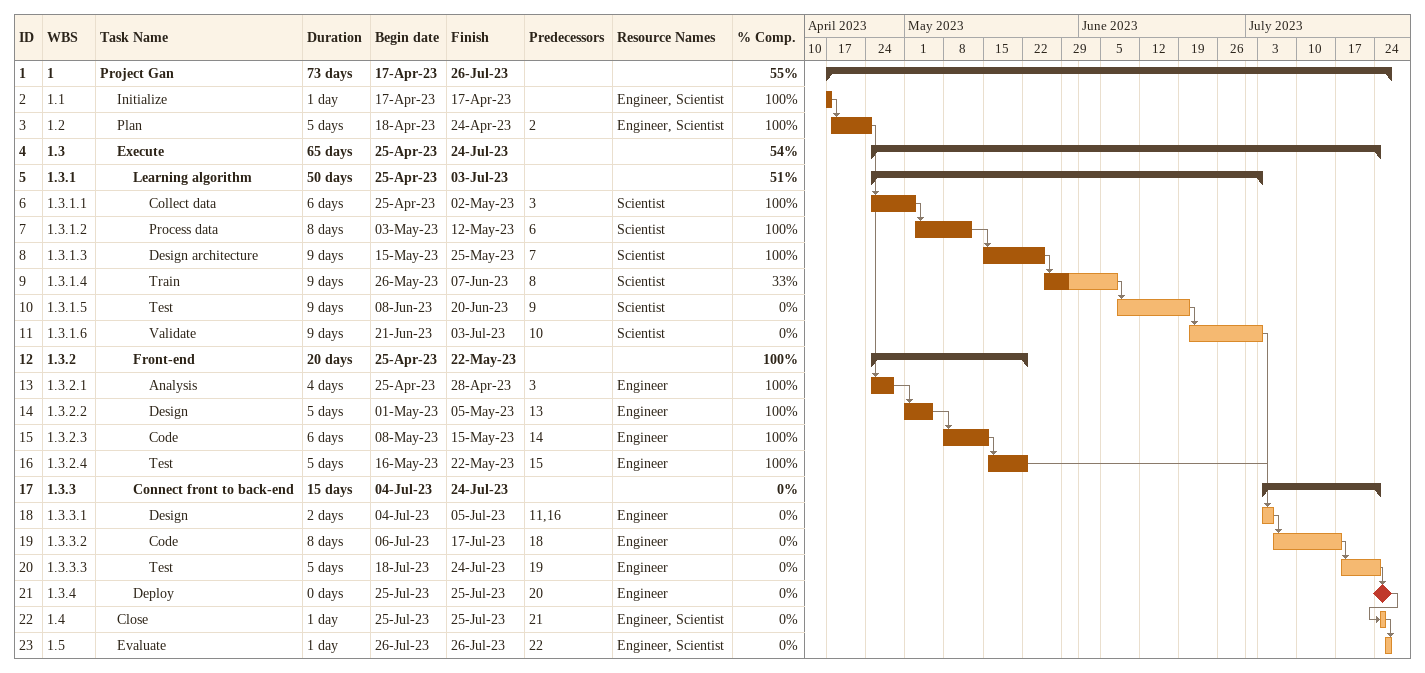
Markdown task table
| ID | WBS | Task | Duration | Start | Finish | Predecessors | Resources | % complete |
|---|---|---|---|---|---|---|---|---|
| 1 | 1 | **Project Gan** | 73d | 2023-04-17 | 2023-07-26 |  |  | 55 |
| 2 | 1.1 | Initialize | 1d | 2023-04-17 | 2023-04-17 |  | Engineer, Scientist | 100 |
| 3 | 1.2 | Plan | 5d | 2023-04-18 | 2023-04-24 | 2 | Engineer, Scientist | 100 |
| 4 | 1.3 | **Execute** | 65d | 2023-04-25 | 2023-07-24 |  |  | 54 |
| 5 | 1.3.1 | **Learning algorithm** | 50d | 2023-04-25 | 2023-07-03 |  |  | 51 |
| 6 | 1.3.1.1 | Collect data | 6d | 2023-04-25 | 2023-05-02 | 3 | Scientist | 100 |
| 7 | 1.3.1.2 | Process data | 8d | 2023-05-03 | 2023-05-12 | 6 | Scientist | 100 |
| 8 | 1.3.1.3 | Design architecture | 9d | 2023-05-15 | 2023-05-25 | 7 | Scientist | 100 |
| 9 | 1.3.1.4 | Train | 9d | 2023-05-26 | 2023-06-07 | 8 | Scientist | 33 |
| 10 | 1.3.1.5 | Test | 9d | 2023-06-08 | 2023-06-20 | 9 | Scientist | 0 |
| 11 | 1.3.1.6 | Validate | 9d | 2023-06-21 | 2023-07-03 | 10 | Scientist | 0 |
| 12 | 1.3.2 | **Front-end** | 20d | 2023-04-25 | 2023-05-22 |  |  | 100 |
| 13 | 1.3.2.1 | Analysis | 4d | 2023-04-25 | 2023-04-28 | 3 | Engineer | 100 |
| 14 | 1.3.2.2 | Design | 5d | 2023-05-01 | 2023-05-05 | 13 | Engineer | 100 |
| 15 | 1.3.2.3 | Code | 6d | 2023-05-08 | 2023-05-15 | 14 | Engineer | 100 |
| 16 | 1.3.2.4 | Test | 5d | 2023-05-16 | 2023-05-22 | 15 | Engineer | 100 |
| 17 | 1.3.3 | **Connect front to back-end** | 15d | 2023-07-04 | 2023-07-24 |  |  | 0 |
| 18 | 1.3.3.1 | Design | 2d | 2023-07-04 | 2023-07-05 | 11, 16 | Engineer | 0 |
| 19 | 1.3.3.2 | Code | 8d | 2023-07-06 | 2023-07-17 | 18 | Engineer | 0 |
| 20 | 1.3.3.3 | Test | 5d | 2023-07-18 | 2023-07-24 | 19 | Engineer | 0 |
| 21 | 1.3.4 | Deploy | 0d | 2023-07-25 | 2023-07-25 | 20 | Engineer | 0 |
| 22 | 1.4 | Close | 1d | 2023-07-25 | 2023-07-25 | 21 | Engineer, Scientist | 0 |
| 23 | 1.5 | Evaluate | 1d | 2023-07-26 | 2023-07-26 | 22 | Engineer, Scientist | 0 |
